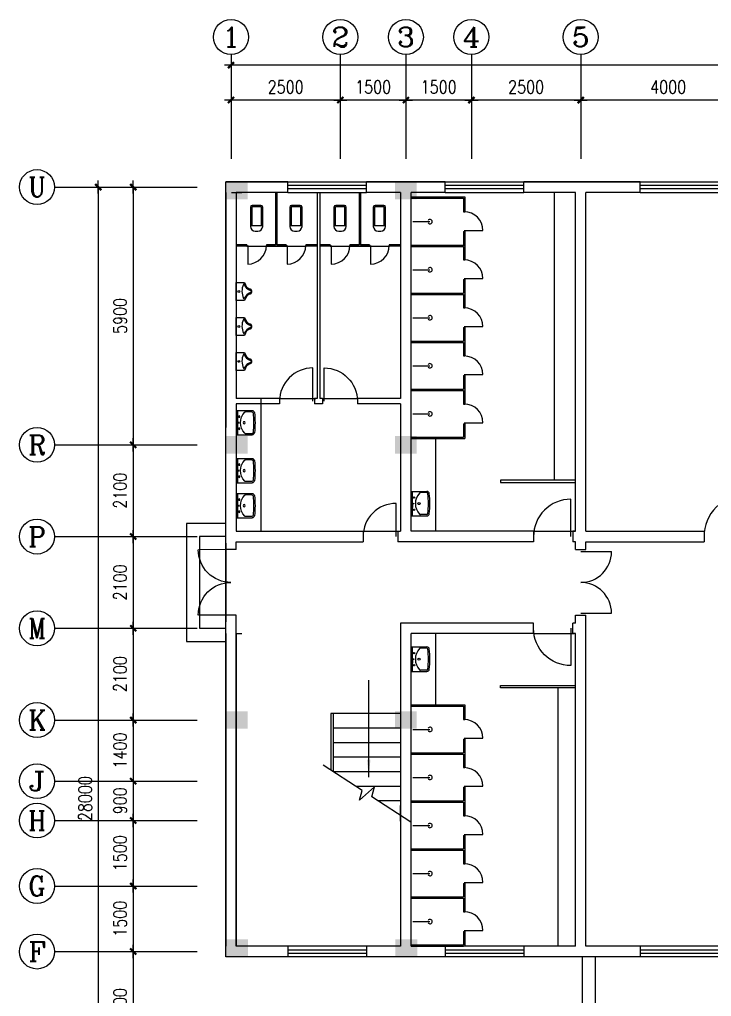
# Model space of a CAD drawing. Header units: millimetres. Extents: x 835 to 55583, y 619 to 39342.
# Drawn here: x 835 to 16662, y 16978 to 39342 of the extents above; entities that cross this region are included whole.
import ezdxf
from ezdxf.enums import TextEntityAlignment as Align

# ---------------------------------------------------------------- set-up
doc = ezdxf.new("R2010")
doc.units = ezdxf.units.MM
doc.layers.get('Defpoints').update_dxf_attribs({"color": 8})
for name, color, linetype in [('AXIS', 3, 'Continuous'), ('AXIS_TEXT', 7, 'Continuous'), ('COLUMN', 7, 'Continuous'), ('LVTRY', 6, 'Continuous'), ('LVTRY_WINDOW', 7, 'Continuous'), ('OTHER', 7, 'Continuous'), ('PUB_DIM', 3, 'Continuous'), ('STAIR', 2, 'Continuous'), ('WALL', 255, 'Continuous'), ('WINDOW', 2, 'Continuous'), ('WINDOW_TEXT', 7, 'Continuous'), ('家具', 64, 'Continuous')]:
    doc.layers.add(name, color=color, linetype=linetype)
doc.styles.add('COMPLEX', font='COMPLEX')
doc.styles.add('DIM_FONT', font='SIMPLEX', dxfattribs={"width": 0.8})
doc.styles.add('SIMPLEX', font='SIMPLEX.SHX')
doc.dimstyles.new('AXIS', dxfattribs={"dimtxt": 300, "dimasz": 1, "dimexe": 250, "dimexo": 300, "dimgap": 150, "dimtad": 1, "dimdec": 0, "dimzin": 0, "dimdsep": 46, "dimtxsty": 'DIM_FONT', "dimblk": '_DIMX', "dimcen": 0.09, "dimse1": 1, "dimse2": 1, "dimclrt": 7, "dimadec": 0, "dimazin": 0, "dimtfac": 1, "dimtdec": 0, "dimtix": 1, "dimtmove": 2, "dimatfit": 3, "dimldrblk": '_DIMX', "dimfxl": 1, "dimtolj": 1, "dimtzin": 0, "dimarcsym": 0})

# ---------------------------------------------------------------- blocks, each defined once
blk = doc.blocks.new('_WBLK')
for p, q in [((-0.5, 0.5), (0.5, 0.5)), ((0.5, 0.167), (-0.5, 0.167)), ((0.5, -0.167), (-0.5, -0.167)), ((-0.5, -0.5), (0.5, -0.5))]:
    blk.add_line(p, q)
at = {"layer": 'WINDOW_TEXT', "style": 'SIMPLEX', "flags": 9}
blk.add_attdef('A', text='', height=1, dxfattribs=at).set_placement((0, 1.5), align=Align.MIDDLE)
blk = doc.blocks.new('M_A3PTU')
for p, q in [((-0.5, 0), (-0.499, -0.498)), ((0.5, 0), (0.499, -0.498))]:
    blk.add_line(p, q)
for centre, start, end in [((0.498, -0.001), 179.9237, 270.115), ((-0.498, -0.001), 269.885, 0.0763)]:
    blk.add_arc(centre, 0.498, start, end)
blk = doc.blocks.new('_DBLK')
blk.add_line((-0.45, 0), (-0.45, -0.95))
blk.add_arc((-0.45, 0), 0.95, 270, 0)
at = {"layer": 'WINDOW_TEXT', "style": 'SIMPLEX', "flags": 9}
blk.add_attdef('A', text='', height=1, dxfattribs=at).set_placement((0, 1.5), align=Align.MIDDLE)
blk = doc.blocks.new('_LV10')
blk.add_line((0, -37), (0, -432))
blk.add_arc((0, -432), 50, 121.0332, 58.9668)
blk = doc.blocks.new('_LV1')
for p, q in [((-280, 0), (280, 0)), ((-280, 0), (-280, -361)), ((280, 0), (280, -361)), ((-280, -29), (280, -29)), ((-251, -356), (-251, -214)), ((0, -29), (-90, -29)), ((-90, -29), (90, -29)), ((251, -356), (251, -215))]:
    blk.add_line(p, q)
for centre, radius in [((-139, -69), 15), ((1, -182), 24.9), ((0, -57), 8), ((139, -69), 15)]:
    blk.add_circle(centre, radius)
for centre, radius, start, end in [((-223, -214), 28, 133.1543, 180), ((0, -452), 354, 46.7581, 133.1543), ((223, -215), 28, 0, 46.7581), ((-224, -361), 56, 180, 263.481), ((-223, -356), 28, 180, 263.4984), ((0, 1600), 2029, 263.481, 276.519), ((0, 1600), 1997, 263.4984, 276.5122), ((223, -356), 28, 276.5122, 0), ((224, -361), 56, 276.519, 0)]:
    blk.add_arc(centre, radius, start, end)
blk = doc.blocks.new('_LV8')
for p, q in [((-205, 0), (205, 0)), ((-205, -191), (-205, 0)), ((205, 0), (205, -191))]:
    blk.add_line(p, q)
blk.add_circle((0, -60), 20)
for centre, radius, start, end in [((-243, -391), 203, 19.2639, 79.2894), ((-152, -175), 10, 114.1084, 248.1394), ((5, -526), 395, 66.6675, 114.1084), ((-243, -401), 233, 19.2639, 68.1394), ((243, -401), 233, 110.4941, 160.7361), ((243, -391), 203, 100.7106, 160.7361), ((158, -173), 10, 290.4941, 66.6675), ((0, -306), 54, 199.2639, 269.7777), ((0, -316), 24, 199.2639, 269.4998), ((0, -306), 54, 270.2223, 340.7361), ((0, -316), 24, 270.5002, 340.7361)]:
    blk.add_arc(centre, radius, start, end)
blk = doc.blocks.new('_LV6')
for p, q in [((-140, -340), (-140, -780)), ((-110, -340), (-110, -770)), ((100, -300), (-100, -300)), ((100, -330), (-100, -330)), ((110, -770), (110, -340)), ((140, -780), (140, -340)), ((140, -770), (-140, -770)), ((-30, -890), (30, -890))]:
    blk.add_line(p, q)
for centre, radius, start, end in [((-100, -340), 40, 90, 180), ((-100, -340), 10, 90, 180), ((100, -340), 40, 0, 90), ((100, -340), 10, 0, 90), ((-30, -780), 110, 180, 270), ((30, -780), 110, 270, 0)]:
    blk.add_arc(centre, radius, start, end)
blk = doc.blocks.new('_ARROW')
blk.add_solid([(0, 0), (-1, 0.1), (-1, -0.1)])
blk = doc.blocks.new('_FZH')
blk.add_solid([(-0.5, -0.5), (0.5, -0.5), (-0.5, 0.5), (0.5, 0.5)])
blk = doc.blocks.new('_DIMX')
blk.add_line((-150, 0), (150, 0))
at = {"const_width": 50}
blk.add_lwpolyline([(-70, -70), (70, 70)], dxfattribs=at)
blk = doc.blocks.new('*D92')
at = {"layer": 'AXIS', "color": 0, "lineweight": -2}
blk.add_line((50971, 38298), (5673, 38298), dxfattribs=at)
at = {"layer": 'Defpoints', "color": 0}
for p in [(5672, 38298), (5672, 36150), (50972, 36150)]:
    blk.add_point(p, dxfattribs=at)
at = {"layer": 'AXIS', "color": 0, "lineweight": -2, "rotation": 180}
blk.add_blockref('_DIMX', (5672, 38298), dxfattribs=at)
at = {"layer": 'AXIS', "color": 0, "lineweight": -2}
blk.add_blockref('_DIMX', (50972, 38298), dxfattribs=at)
at = {"layer": 'AXIS', "color": 7, "insert": (28322, 38598), "char_height": 300, "attachment_point": 5, "style": 'DIM_FONT'}
blk.add_mtext('\\A1;45300', dxfattribs=at)
blk = doc.blocks.new('_AXISO')
blk.add_circle((0, 0), 0.5)
at = {"layer": 'AXIS_TEXT', "style": 'COMPLEX', "width": 1.041667}
blk.add_attdef('A', text='', height=0.56, dxfattribs=at).set_placement((-0.25, -0.28), (0.25, -0.28), align=Align.FIT)
blk = doc.blocks.new('*D93')
at = {"layer": 'AXIS', "color": 0, "lineweight": -2}
blk.add_line((3435, 35505), (3435, 29607), dxfattribs=at)
at = {"layer": 'Defpoints', "color": 0}
for p in [(4895, 35506), (3435, 29606), (4895, 29606)]:
    blk.add_point(p, dxfattribs=at)
at = {"layer": 'AXIS', "color": 0, "lineweight": -2}
for p, rotation in [((3435, 35506), 90), ((3435, 29606), 270)]:
    blk.add_blockref('_DIMX', p, dxfattribs=dict(at, rotation=rotation))
at = {"layer": 'AXIS', "color": 7, "insert": (3135, 32556), "char_height": 300, "attachment_point": 5, "rotation": 90, "style": 'DIM_FONT'}
blk.add_mtext('\\A1;5900', dxfattribs=at)
blk = doc.blocks.new('*D94')
at = {"layer": 'AXIS', "color": 0, "lineweight": -2}
blk.add_line((3435, 29605), (3435, 27507), dxfattribs=at)
at = {"layer": 'Defpoints', "color": 0}
for p in [(4895, 29606), (3435, 27506), (4895, 27506)]:
    blk.add_point(p, dxfattribs=at)
at = {"layer": 'AXIS', "color": 0, "lineweight": -2}
for p, rotation in [((3435, 29606), 90), ((3435, 27506), 270)]:
    blk.add_blockref('_DIMX', p, dxfattribs=dict(at, rotation=rotation))
at = {"layer": 'AXIS', "color": 7, "insert": (3135, 28556), "char_height": 300, "attachment_point": 5, "rotation": 90, "style": 'DIM_FONT'}
blk.add_mtext('\\A1;2100', dxfattribs=at)
blk = doc.blocks.new('*D95')
at = {"layer": 'AXIS', "color": 0, "lineweight": -2}
blk.add_line((3435, 27505), (3435, 25407), dxfattribs=at)
at = {"layer": 'Defpoints', "color": 0}
for p in [(4895, 27506), (3435, 25406), (4895, 25406)]:
    blk.add_point(p, dxfattribs=at)
at = {"layer": 'AXIS', "color": 0, "lineweight": -2}
for p, rotation in [((3435, 27506), 90), ((3435, 25406), 270)]:
    blk.add_blockref('_DIMX', p, dxfattribs=dict(at, rotation=rotation))
at = {"layer": 'AXIS', "color": 7, "insert": (3135, 26456), "char_height": 300, "attachment_point": 5, "rotation": 90, "style": 'DIM_FONT'}
blk.add_mtext('\\A1;2100', dxfattribs=at)
blk = doc.blocks.new('*D96')
at = {"layer": 'AXIS', "color": 0, "lineweight": -2}
blk.add_line((3435, 25405), (3435, 23307), dxfattribs=at)
at = {"layer": 'Defpoints', "color": 0}
for p in [(4895, 25406), (3435, 23306), (4895, 23306)]:
    blk.add_point(p, dxfattribs=at)
at = {"layer": 'AXIS', "color": 0, "lineweight": -2}
for p, rotation in [((3435, 25406), 90), ((3435, 23306), 270)]:
    blk.add_blockref('_DIMX', p, dxfattribs=dict(at, rotation=rotation))
at = {"layer": 'AXIS', "color": 7, "insert": (3135, 24356), "char_height": 300, "attachment_point": 5, "rotation": 90, "style": 'DIM_FONT'}
blk.add_mtext('\\A1;2100', dxfattribs=at)
blk = doc.blocks.new('*D97')
at = {"layer": 'AXIS', "color": 0, "lineweight": -2}
blk.add_line((3435, 23305), (3435, 21907), dxfattribs=at)
at = {"layer": 'Defpoints', "color": 0}
for p in [(4895, 23306), (3435, 21906), (4895, 21906)]:
    blk.add_point(p, dxfattribs=at)
at = {"layer": 'AXIS', "color": 0, "lineweight": -2}
for p, rotation in [((3435, 23306), 90), ((3435, 21906), 270)]:
    blk.add_blockref('_DIMX', p, dxfattribs=dict(at, rotation=rotation))
at = {"layer": 'AXIS', "color": 7, "insert": (3135, 22606), "char_height": 300, "attachment_point": 5, "rotation": 90, "style": 'DIM_FONT'}
blk.add_mtext('\\A1;1400', dxfattribs=at)
blk = doc.blocks.new('*D98')
at = {"layer": 'AXIS', "color": 0, "lineweight": -2}
for p, q in [((3435, 21907), (3435, 21908)), ((3435, 21906), (3435, 21006)), ((3435, 21005), (3435, 21004))]:
    blk.add_line(p, q, dxfattribs=at)
at = {"layer": 'Defpoints', "color": 0}
for p in [(4895, 21906), (3435, 21006), (4895, 21006)]:
    blk.add_point(p, dxfattribs=at)
at = {"layer": 'AXIS', "color": 0, "lineweight": -2}
for p, rotation in [((3435, 21906), 270), ((3435, 21006), 90)]:
    blk.add_blockref('_DIMX', p, dxfattribs=dict(at, rotation=rotation))
at = {"layer": 'AXIS', "color": 7, "insert": (3135, 21456), "char_height": 300, "attachment_point": 5, "rotation": 90, "style": 'DIM_FONT'}
blk.add_mtext('\\A1;900', dxfattribs=at)
blk = doc.blocks.new('*D99')
at = {"layer": 'AXIS', "color": 0, "lineweight": -2}
blk.add_line((3435, 21005), (3435, 19507), dxfattribs=at)
at = {"layer": 'Defpoints', "color": 0}
for p in [(4895, 21006), (3435, 19506), (4895, 19506)]:
    blk.add_point(p, dxfattribs=at)
at = {"layer": 'AXIS', "color": 0, "lineweight": -2}
for p, rotation in [((3435, 21006), 90), ((3435, 19506), 270)]:
    blk.add_blockref('_DIMX', p, dxfattribs=dict(at, rotation=rotation))
at = {"layer": 'AXIS', "color": 7, "insert": (3135, 20256), "char_height": 300, "attachment_point": 5, "rotation": 90, "style": 'DIM_FONT'}
blk.add_mtext('\\A1;1500', dxfattribs=at)
blk = doc.blocks.new('*D100')
at = {"layer": 'AXIS', "color": 0, "lineweight": -2}
blk.add_line((3435, 19505), (3435, 18007), dxfattribs=at)
at = {"layer": 'Defpoints', "color": 0}
for p in [(4895, 19506), (3435, 18006), (4895, 18006)]:
    blk.add_point(p, dxfattribs=at)
at = {"layer": 'AXIS', "color": 0, "lineweight": -2}
for p, rotation in [((3435, 19506), 90), ((3435, 18006), 270)]:
    blk.add_blockref('_DIMX', p, dxfattribs=dict(at, rotation=rotation))
at = {"layer": 'AXIS', "color": 7, "insert": (3135, 18756), "char_height": 300, "attachment_point": 5, "rotation": 90, "style": 'DIM_FONT'}
blk.add_mtext('\\A1;1500', dxfattribs=at)
blk = doc.blocks.new('*D101')
at = {"layer": 'AXIS', "color": 0, "lineweight": -2}
blk.add_line((3435, 18005), (3435, 15507), dxfattribs=at)
at = {"layer": 'Defpoints', "color": 0}
for p in [(4895, 18006), (3435, 15506), (4895, 15506)]:
    blk.add_point(p, dxfattribs=at)
at = {"layer": 'AXIS', "color": 0, "lineweight": -2}
for p, rotation in [((3435, 18006), 90), ((3435, 15506), 270)]:
    blk.add_blockref('_DIMX', p, dxfattribs=dict(at, rotation=rotation))
at = {"layer": 'AXIS', "color": 7, "insert": (3135, 16756), "char_height": 300, "attachment_point": 5, "rotation": 90, "style": 'DIM_FONT'}
blk.add_mtext('\\A1;2500', dxfattribs=at)
blk = doc.blocks.new('*D106')
at = {"layer": 'AXIS', "color": 0, "lineweight": -2}
blk.add_line((2635, 35505), (2635, 7507), dxfattribs=at)
at = {"layer": 'Defpoints', "color": 0}
for p in [(4895, 35506), (2635, 7506), (4895, 7506)]:
    blk.add_point(p, dxfattribs=at)
at = {"layer": 'AXIS', "color": 0, "lineweight": -2}
for p, rotation in [((2635, 35506), 90), ((2635, 7506), 270)]:
    blk.add_blockref('_DIMX', p, dxfattribs=dict(at, rotation=rotation))
at = {"layer": 'AXIS', "color": 7, "insert": (2335, 21506), "char_height": 300, "attachment_point": 5, "rotation": 90, "style": 'DIM_FONT'}
blk.add_mtext('\\A1;28000', dxfattribs=at)
blk = doc.blocks.new('*D114')
at = {"layer": 'AXIS', "color": 0, "lineweight": -2}
blk.add_line((17671, 37498), (13673, 37498), dxfattribs=at)
at = {"layer": 'Defpoints', "color": 0}
for p in [(13672, 37498), (13672, 36150), (17672, 36150)]:
    blk.add_point(p, dxfattribs=at)
at = {"layer": 'AXIS', "color": 0, "lineweight": -2, "rotation": 180}
blk.add_blockref('_DIMX', (13672, 37498), dxfattribs=at)
at = {"layer": 'AXIS', "color": 0, "lineweight": -2}
blk.add_blockref('_DIMX', (17672, 37498), dxfattribs=at)
at = {"layer": 'AXIS', "color": 7, "insert": (15672, 37798), "char_height": 300, "attachment_point": 5, "style": 'DIM_FONT'}
blk.add_mtext('\\A1;4000', dxfattribs=at)
blk = doc.blocks.new('*D115')
at = {"layer": 'AXIS', "color": 0, "lineweight": -2}
blk.add_line((13671, 37498), (11173, 37498), dxfattribs=at)
at = {"layer": 'Defpoints', "color": 0}
for p in [(11172, 37498), (11172, 36150), (13672, 36150)]:
    blk.add_point(p, dxfattribs=at)
at = {"layer": 'AXIS', "color": 0, "lineweight": -2, "rotation": 180}
blk.add_blockref('_DIMX', (11172, 37498), dxfattribs=at)
at = {"layer": 'AXIS', "color": 0, "lineweight": -2}
blk.add_blockref('_DIMX', (13672, 37498), dxfattribs=at)
at = {"layer": 'AXIS', "color": 7, "insert": (12422, 37798), "char_height": 300, "attachment_point": 5, "style": 'DIM_FONT'}
blk.add_mtext('\\A1;2500', dxfattribs=at)
blk = doc.blocks.new('*D116')
at = {"layer": 'AXIS', "color": 0, "lineweight": -2}
blk.add_line((11171, 37498), (9673, 37498), dxfattribs=at)
at = {"layer": 'Defpoints', "color": 0}
for p in [(9672, 37498), (9672, 36150), (11172, 36150)]:
    blk.add_point(p, dxfattribs=at)
at = {"layer": 'AXIS', "color": 0, "lineweight": -2, "rotation": 180}
blk.add_blockref('_DIMX', (9672, 37498), dxfattribs=at)
at = {"layer": 'AXIS', "color": 0, "lineweight": -2}
blk.add_blockref('_DIMX', (11172, 37498), dxfattribs=at)
at = {"layer": 'AXIS', "color": 7, "insert": (10422, 37798), "char_height": 300, "attachment_point": 5, "style": 'DIM_FONT'}
blk.add_mtext('\\A1;1500', dxfattribs=at)
blk = doc.blocks.new('*D117')
at = {"layer": 'AXIS', "color": 0, "lineweight": -2}
blk.add_line((9671, 37498), (8173, 37498), dxfattribs=at)
at = {"layer": 'Defpoints', "color": 0}
for p in [(8172, 37498), (8172, 36150), (9672, 36150)]:
    blk.add_point(p, dxfattribs=at)
at = {"layer": 'AXIS', "color": 0, "lineweight": -2, "rotation": 180}
blk.add_blockref('_DIMX', (8172, 37498), dxfattribs=at)
at = {"layer": 'AXIS', "color": 0, "lineweight": -2}
blk.add_blockref('_DIMX', (9672, 37498), dxfattribs=at)
at = {"layer": 'AXIS', "color": 7, "insert": (8922, 37798), "char_height": 300, "attachment_point": 5, "style": 'DIM_FONT'}
blk.add_mtext('\\A1;1500', dxfattribs=at)
blk = doc.blocks.new('*D118')
at = {"layer": 'AXIS', "color": 0, "lineweight": -2}
blk.add_line((8171, 37498), (5673, 37498), dxfattribs=at)
at = {"layer": 'Defpoints', "color": 0}
for p in [(5672, 37498), (5672, 36150), (8172, 36150)]:
    blk.add_point(p, dxfattribs=at)
at = {"layer": 'AXIS', "color": 0, "lineweight": -2, "rotation": 180}
blk.add_blockref('_DIMX', (5672, 37498), dxfattribs=at)
at = {"layer": 'AXIS', "color": 0, "lineweight": -2}
blk.add_blockref('_DIMX', (8172, 37498), dxfattribs=at)
at = {"layer": 'AXIS', "color": 7, "insert": (6922, 37798), "char_height": 300, "attachment_point": 5, "style": 'DIM_FONT'}
blk.add_mtext('\\A1;2500', dxfattribs=at)
blk = doc.blocks.new('_DBLK1')
for p, q in [((-0.47, 0), (-0.47, -0.47)), ((0.47, 0), (0.47, -0.47))]:
    blk.add_line(p, q)
for centre, start, end in [((-0.47, 0), 270, 0), ((0.47, 0), 180, 270)]:
    blk.add_arc(centre, 0.47, start, end)
at = {"layer": 'WINDOW_TEXT', "style": 'SIMPLEX', "flags": 9}
blk.add_attdef('A', text='', height=1, dxfattribs=at).set_placement((0, 1.5), align=Align.MIDDLE)

msp = doc.modelspace()

# ---------------------------------------------------------------- linework, layer by layer
at = {"layer": 'AXIS'}
for p, q in [((5671.7, 38541.8), (5671.7, 36149.6)), ((8171.7, 38541.8), (8171.7, 36149.6)), ((9671.7, 38541.8), (9671.7, 36149.6)), ((11171.7, 38541.8), (11171.7, 36149.6)), ((13671.7, 38541.8), (13671.7, 36149.6)), ((1634.9, 35505.9), (4895.5, 35505.9)), ((1634.9, 29605.9), (4895.5, 29605.9)), ((1634.9, 27505.9), (4895.5, 27505.9)), ((1634.9, 25405.9), (4895.5, 25405.9)), ((1634.9, 23305.9), (4895.5, 23305.9)), ((1634.9, 21905.9), (4895.5, 21905.9)), ((1634.9, 21005.9), (4895.5, 21005.9)), ((1634.9, 19505.9), (4895.5, 19505.9)), ((1634.9, 18005.9), (4895.5, 18005.9))]:
    msp.add_line(p, q, dxfattribs=at)
at = {"layer": 'LVTRY'}
for p, q in [((6691.7, 35385.9), (6691.7, 34185.9)), ((6721.7, 35385.9), (6721.7, 34185.9)), ((8601.7, 35385.9), (8601.7, 34185.9)), ((8631.7, 35385.9), (8631.7, 34185.9)), ((13061.7, 35385.9), (13061.7, 28800)), ((9791.7, 35279.7), (11021.7, 35279.7)), ((9791.7, 35249.7), (10991.7, 35249.7)), ((10991.7, 35249.7), (10991.7, 34939.7)), ((11021.7, 35279.7), (11021.7, 34939.7)), ((10991.7, 34939.7), (11021.7, 34939.7)), ((10991.7, 34489.7), (11021.7, 34489.7)), ((10991.7, 34489.7), (10991.7, 34179.7)), ((11021.7, 34489.7), (11021.7, 33839.7)), ((6031.7, 34185.9), (5791.7, 34185.9)), ((6031.7, 34155.9), (5791.7, 34155.9)), ((6031.7, 34185.9), (6031.7, 34155.9)), ((6031.7, 34155.9), (7381.7, 34155.9)), ((6691.7, 34185.9), (6481.7, 34185.9)), ((6481.7, 34185.9), (6481.7, 34155.9)), ((6931.7, 34155.9), (6481.7, 34155.9)), ((6931.7, 34185.9), (6721.7, 34185.9)), ((6931.7, 34185.9), (6931.7, 34155.9)), ((7641.7, 34185.9), (7381.7, 34185.9)), ((7381.7, 34185.9), (7381.7, 34155.9)), ((7641.7, 34155.9), (7381.7, 34155.9)), ((7941.7, 34185.9), (7701.7, 34185.9)), ((7941.7, 34155.9), (7701.7, 34155.9)), ((7941.7, 34185.9), (7941.7, 34155.9)), ((7941.7, 34155.9), (9291.7, 34155.9)), ((8391.7, 34185.9), (8391.7, 34155.9)), ((8601.7, 34185.9), (8391.7, 34185.9)), ((8841.7, 34155.9), (8391.7, 34155.9)), ((8841.7, 34185.9), (8631.7, 34185.9)), ((8841.7, 34185.9), (8841.7, 34155.9)), ((9291.7, 34185.9), (9291.7, 34155.9)), ((9551.7, 34185.9), (9291.7, 34185.9)), ((9551.7, 34155.9), (9291.7, 34155.9)), ((9791.7, 34179.7), (11021.7, 34179.7)), ((9791.7, 34149.7), (10991.7, 34149.7)), ((10991.7, 34149.7), (10991.7, 33839.7)), ((11021.7, 34179.7), (11021.7, 33839.7)), ((10991.7, 33839.7), (11021.7, 33839.7)), ((10991.7, 33389.7), (10991.7, 33079.7)), ((10991.7, 33389.7), (11021.7, 33389.7)), ((11021.7, 33389.7), (11021.7, 32739.7)), ((9791.7, 33079.7), (10991.7, 33079.7)), ((9791.7, 33049.7), (10991.7, 33049.7)), ((10991.7, 33049.7), (10991.7, 32739.7)), ((10991.7, 32739.7), (11021.7, 32739.7)), ((10991.7, 32289.7), (10991.7, 31979.7)), ((10991.7, 32289.7), (11021.7, 32289.7)), ((11021.7, 32289.7), (11021.7, 31639.7)), ((9791.7, 31979.7), (10991.7, 31979.7)), ((9791.7, 31949.7), (10991.7, 31949.7)), ((10991.7, 31949.7), (10991.7, 31639.7)), ((10991.7, 31639.7), (11021.7, 31639.7)), ((10991.7, 31189.7), (10991.7, 30879.7)), ((10991.7, 31189.7), (11021.7, 31189.7)), ((11021.7, 31189.7), (11021.7, 30539.7)), ((9791.7, 30879.7), (10991.7, 30879.7)), ((6357.4, 30665.9), (6357.4, 27625.9)), ((9791.7, 30849.7), (10991.7, 30849.7)), ((10991.7, 30849.7), (10991.7, 30539.7)), ((10991.7, 30539.7), (11021.7, 30539.7)), ((10991.7, 30089.7), (10991.7, 29779.7)), ((10991.7, 30089.7), (11021.7, 30089.7)), ((11021.7, 30089.7), (11021.7, 29749.7)), ((9791.7, 29779.7), (10991.7, 29779.7)), ((9791.7, 29749.7), (11021.7, 29749.7)), ((10357.4, 27625.9), (10357.4, 29749.7)), ((11834.9, 28800), (11834.9, 28740)), ((13551.7, 28800), (11834.9, 28800)), ((11834.9, 28740), (13551.7, 28740)), ((5551.7, 27355.9), (5551.7, 25555.9)), ((10357.4, 23655.9), (10357.4, 25285.9)), ((11834.9, 24039.5), (11834.9, 24099.5)), ((11834.9, 24099.5), (13551.7, 24099.5)), ((13551.7, 24039.5), (11834.9, 24039.5)), ((13551.7, 24039.5), (13151.3, 24039.5)), ((13151.3, 24039.5), (13151.3, 18125.9)), ((9791.7, 23655.9), (11021.7, 23655.9)), ((9791.7, 23625.9), (10991.7, 23625.9)), ((10991.7, 23625.9), (10991.7, 23315.9)), ((11021.7, 23655.9), (11021.7, 23315.9)), ((10991.7, 23315.9), (11021.7, 23315.9)), ((10991.7, 22865.9), (10991.7, 22555.9)), ((10991.7, 22865.9), (11021.7, 22865.9)), ((11021.7, 22865.9), (11021.7, 22215.9)), ((9791.7, 22555.9), (10991.7, 22555.9)), ((9791.7, 22525.9), (10991.7, 22525.9)), ((10991.7, 22525.9), (10991.7, 22215.9)), ((10991.7, 22215.9), (11021.7, 22215.9)), ((10991.7, 21765.9), (10991.7, 21455.9)), ((10991.7, 21765.9), (11021.7, 21765.9)), ((11021.7, 21765.9), (11021.7, 21115.9)), ((9791.7, 21455.9), (10991.7, 21455.9)), ((9791.7, 21455.9), (10991.7, 21455.9)), ((9791.7, 21425.9), (10991.7, 21425.9)), ((9791.7, 21425.9), (10991.7, 21425.9)), ((10991.7, 21425.9), (10991.7, 21115.9)), ((10991.7, 21425.9), (10991.7, 21115.9)), ((10991.7, 21115.9), (11021.7, 21115.9)), ((10991.7, 21115.9), (11021.7, 21115.9)), ((10991.7, 20665.9), (11021.7, 20665.9)), ((10991.7, 20665.9), (10991.7, 20355.9)), ((11021.7, 20665.9), (11021.7, 20015.9)), ((9791.7, 20355.9), (10991.7, 20355.9)), ((9791.7, 20355.9), (10991.7, 20355.9)), ((9791.7, 20355.9), (10991.7, 20355.9)), ((9791.7, 20325.9), (10991.7, 20325.9)), ((9791.7, 20325.9), (10991.7, 20325.9)), ((9791.7, 20325.9), (10991.7, 20325.9)), ((10991.7, 20325.9), (10991.7, 20015.9)), ((10991.7, 20325.9), (10991.7, 20015.9)), ((10991.7, 20325.9), (10991.7, 20015.9)), ((10991.7, 20015.9), (11021.7, 20015.9)), ((10991.7, 20015.9), (11021.7, 20015.9)), ((10991.7, 20015.9), (11021.7, 20015.9)), ((10991.7, 19565.9), (10991.7, 19255.9)), ((10991.7, 19565.9), (11021.7, 19565.9)), ((11021.7, 19565.9), (11021.7, 18915.9)), ((9791.7, 19255.9), (10991.7, 19255.9)), ((9791.7, 19255.9), (10991.7, 19255.9)), ((9791.7, 19255.9), (10991.7, 19255.9)), ((9791.7, 19225.9), (10991.7, 19225.9)), ((9791.7, 19225.9), (10991.7, 19225.9)), ((9791.7, 19225.9), (10991.7, 19225.9)), ((10991.7, 19225.9), (10991.7, 18915.9)), ((10991.7, 19225.9), (10991.7, 18915.9)), ((10991.7, 18915.9), (11021.7, 18915.9)), ((10991.7, 18915.9), (11021.7, 18915.9)), ((10991.7, 18465.9), (10991.7, 18155.9)), ((10991.7, 18465.9), (11021.7, 18465.9)), ((11021.7, 18495.9), (11021.7, 18125.9)), ((9791.7, 18155.9), (10991.7, 18155.9)), ((9791.7, 18125.9), (10991.7, 18125.9))]:
    msp.add_line(p, q, dxfattribs=at)
at = {"layer": 'OTHER'}
for p, q in [((8672.7, 21692.2), (7776.8, 22273.3)), ((8951.8, 21773.4), (8611.7, 21469.5)), ((8890.8, 21550.7), (8951.8, 21773.4)), ((8611.7, 21469.5), (8672.7, 21692.2)), ((9786.6, 20969.6), (8890.8, 21550.7))]:
    msp.add_line(p, q, dxfattribs=at)
at = {"layer": 'PUB_DIM'}
msp.add_lwpolyline([(8822, 21997), (8822, 24215.7)], dxfattribs=at)
at = {"layer": 'STAIR'}
for p, q in [((5791.7, 19655.9), (5791.7, 23452.9)), ((9551.7, 23452.9), (7951.7, 23452.9)), ((7951.7, 23452.9), (7951.7, 22159.9)), ((8011.7, 23452.9), (8011.7, 22120.9)), ((9551.7, 23452.9), (9551.7, 19655.9)), ((9551.7, 23119.9), (8011.7, 23119.9)), ((9551.7, 22786.9), (8011.7, 22786.9)), ((9551.7, 22453.9), (8011.7, 22453.9)), ((9551.7, 22120.9), (8011.7, 22120.9)), ((9551.7, 21787.9), (8525.1, 21787.9)), ((9551.7, 21454.9), (9038.4, 21454.9))]:
    msp.add_line(p, q, dxfattribs=at)
at = {"layer": 'WALL'}
for p, q in [((6971.7, 35625.9), (5551.7, 35625.9)), ((6971.7, 35385.9), (6971.7, 35625.9)), ((10571.7, 35625.9), (8771.7, 35625.9)), ((8771.7, 35385.9), (8771.7, 35625.9)), ((10571.7, 35385.9), (10571.7, 35625.9)), ((12371.7, 35385.9), (12371.7, 35625.9)), ((15031.7, 35625.9), (12371.7, 35625.9)), ((15031.7, 35385.9), (15031.7, 35625.9)), ((5551.7, 35385.9), (5551.7, 30005.9)), ((5681.7, 35385.9), (5921.7, 35385.9)), ((5791.7, 35385.9), (5791.7, 30665.9)), ((6971.7, 35385.9), (5791.7, 35385.9)), ((7641.7, 35385.9), (7641.7, 30665.9)), ((7701.7, 35385.9), (7701.7, 30665.9)), ((9551.7, 35385.9), (8771.7, 35385.9)), ((9551.7, 35385.9), (9551.7, 30665.9)), ((10571.7, 35385.9), (9791.7, 35385.9)), ((9791.7, 27625.9), (9791.7, 35385.9)), ((13551.7, 35385.9), (12371.7, 35385.9)), ((13551.7, 27625.9), (13551.7, 35385.9)), ((15031.7, 35385.9), (13791.7, 35385.9)), ((13791.7, 27625.9), (13791.7, 35385.9)), ((6781.7, 30665.9), (5791.7, 30665.9)), ((6781.7, 30665.9), (6781.7, 30545.9)), ((7581.7, 30665.9), (7581.7, 30545.9)), ((7641.7, 30665.9), (7581.7, 30665.9)), ((7761.7, 30665.9), (7701.7, 30665.9)), ((7761.7, 30665.9), (7761.7, 30545.9)), ((8561.7, 30665.9), (8561.7, 30545.9)), ((9551.7, 30665.9), (8561.7, 30665.9)), ((6781.7, 30545.9), (5791.7, 30545.9)), ((5791.7, 30545.9), (5791.7, 27625.9)), ((7761.7, 30545.9), (7581.7, 30545.9)), ((9551.7, 30545.9), (8561.7, 30545.9)), ((9551.7, 30545.9), (9551.7, 27625.9)), ((5551.7, 27505.9), (5551.7, 30005.9)), ((5791.7, 27625.9), (8691.7, 27625.9)), ((8691.7, 27625.9), (8691.7, 27385.9)), ((9491.7, 27625.9), (9491.7, 27385.9)), ((9491.7, 27625.9), (9551.7, 27625.9)), ((12591.7, 27625.9), (9791.7, 27625.9)), ((12591.7, 27625.9), (12591.7, 27385.9)), ((13551.7, 27625.9), (13491.7, 27625.9)), ((13491.7, 27625.9), (13491.7, 27385.9)), ((13791.7, 27625.9), (16491.7, 27625.9)), ((16491.7, 27625.9), (16491.7, 27385.9)), ((5551.7, 27205.9), (5551.7, 27505.9)), ((5791.7, 27205.9), (5791.7, 27385.9)), ((5791.7, 27385.9), (8231.7, 27385.9)), ((8231.7, 27385.9), (8691.7, 27385.9)), ((12591.7, 27385.9), (9491.7, 27385.9)), ((13551.7, 27385.9), (13491.7, 27385.9)), ((13551.7, 27205.9), (13551.7, 27385.9)), ((13791.7, 27385.9), (16491.7, 27385.9)), ((13791.7, 27205.9), (13791.7, 27385.9)), ((5791.7, 27205.9), (5551.7, 27205.9)), ((13551.7, 27205.9), (13791.7, 27205.9)), ((5791.7, 25705.9), (5551.7, 25705.9)), ((5551.7, 25405.9), (5551.7, 25705.9)), ((5791.7, 25525.9), (5791.7, 25705.9)), ((5791.7, 23305.9), (5791.7, 25525.9)), ((12591.7, 25525.9), (9551.7, 25525.9)), ((9551.7, 25525.9), (9551.7, 18125.9)), ((12591.7, 25285.9), (12591.7, 25525.9)), ((13491.7, 25285.9), (13491.7, 25525.9)), ((13551.7, 25525.9), (13491.7, 25525.9)), ((13551.7, 25525.9), (13551.7, 25705.9)), ((13551.7, 25705.9), (13791.7, 25705.9)), ((13791.7, 25525.9), (13791.7, 25705.9)), ((13791.7, 18125.9), (13791.7, 25525.9)), ((5551.7, 23305.9), (5551.7, 25405.9)), ((5551.7, 25285.9), (5551.7, 18125.9)), ((5791.7, 25285.9), (5921.7, 25285.9)), ((5791.7, 25285.9), (5921.7, 25285.9)), ((5791.7, 25285.9), (5791.7, 18125.9)), ((9791.7, 18125.9), (9791.7, 25285.9)), ((12591.7, 25285.9), (9791.7, 25285.9)), ((13551.7, 25285.9), (13491.7, 25285.9)), ((13551.7, 18125.9), (13551.7, 25285.9)), ((5551.7, 18125.9), (5551.7, 23305.9)), ((5791.7, 18125.9), (5791.7, 23305.9)), ((9551.7, 20992.9), (9551.7, 21352.9)), ((6971.7, 18125.9), (5791.7, 18125.9)), ((6971.7, 18125.9), (6971.7, 17885.9)), ((9551.7, 18125.9), (8771.7, 18125.9)), ((8771.7, 18125.9), (8771.7, 17885.9)), ((10571.7, 18125.9), (9791.7, 18125.9)), ((10571.7, 18125.9), (10571.7, 17885.9)), ((12371.7, 18125.9), (12371.7, 17885.9)), ((13551.7, 18125.9), (12371.7, 18125.9)), ((15031.7, 18125.9), (13791.7, 18125.9)), ((15031.7, 18125.9), (15031.7, 17885.9)), ((6971.7, 17885.9), (5551.7, 17885.9)), ((10571.7, 17885.9), (8771.7, 17885.9)), ((15031.7, 17885.9), (12371.7, 17885.9))]:
    msp.add_line(p, q, dxfattribs=at)
at = {"layer": '家具'}
for p, q in [((6781.7, 30665.9), (7611.7, 30665.9)), ((7761.7, 30665.9), (8561.7, 30665.9)), ((8691.7, 27625.9), (9521.7, 27625.9)), ((12591.7, 27625.9), (13551.7, 27625.9)), ((12591.7, 25285.9), (13521.7, 25285.9)), ((13701.7, 17885.9), (13701.7, 16385.9)), ((14001.7, 17885.9), (14001.7, 16685.9))]:
    msp.add_line(p, q, dxfattribs=at)
msp.add_lwpolyline([(51091.7, 35625.9), (51091.7, 7385.9), (33551.7, 7385.9), (33551.7, 17885.9), (5551.7, 17885.9), (5551.7, 35625.9)], close=True, dxfattribs=at)
for points in [[(5551.7, 27805.9), (4651.7, 27805.9), (4651.7, 25105.9), (5551.7, 25105.9)], [(5551.7, 27505.9), (4951.7, 27505.9), (4951.7, 25405.9), (5551.7, 25405.9)]]:
    msp.add_lwpolyline(points, dxfattribs=at)

# ---------------------------------------------------------------- block references
at = {"layer": 'AXIS'}
ref = msp.add_blockref('_AXISO', (5671.7, 38941.8), dxfattribs=dict(at, xscale=800, yscale=800, zscale=800))
ref.add_attrib('A', '1', dxfattribs={"layer": 'AXIS_TEXT', "height": 448, "style": 'COMPLEX', "width": 2.083333}).set_placement((5471.7, 38717.8), (5871.7, 38717.8), align=Align.FIT)
ref = msp.add_blockref('_AXISO', (8171.7, 38941.8), dxfattribs=dict(at, xscale=800, yscale=800, zscale=800))
ref.add_attrib('A', '2', dxfattribs={"layer": 'AXIS_TEXT', "height": 448, "style": 'COMPLEX', "width": 1.339286}).set_placement((7971.7, 38717.8), (8371.7, 38717.8), align=Align.FIT)
ref = msp.add_blockref('_AXISO', (9671.7, 38941.8), dxfattribs=dict(at, xscale=800, yscale=800, zscale=800))
ref.add_attrib('A', '3', dxfattribs={"layer": 'AXIS_TEXT', "height": 448, "style": 'COMPLEX', "width": 1.339286}).set_placement((9471.7, 38717.8), (9871.7, 38717.8), align=Align.FIT)
ref = msp.add_blockref('_AXISO', (11171.7, 38941.8), dxfattribs=dict(at, xscale=800, yscale=800, zscale=800))
ref.add_attrib('A', '4', dxfattribs={"layer": 'AXIS_TEXT', "height": 448, "style": 'COMPLEX', "width": 1.171875}).set_placement((10971.7, 38717.8), (11371.7, 38717.8), align=Align.FIT)
ref = msp.add_blockref('_AXISO', (13671.7, 38941.8), dxfattribs=dict(at, xscale=800, yscale=800, zscale=800))
ref.add_attrib('A', '5', dxfattribs={"layer": 'AXIS_TEXT', "height": 448, "style": 'COMPLEX', "width": 1.339286}).set_placement((13471.7, 38717.8), (13871.7, 38717.8), align=Align.FIT)
ref = msp.add_blockref('_AXISO', (1234.9, 35505.9), dxfattribs=dict(at, xscale=800, yscale=800, zscale=800))
ref.add_attrib('A', 'U', dxfattribs={"layer": 'AXIS_TEXT', "height": 448, "style": 'COMPLEX', "width": 0.9375}).set_placement((1034.9, 35281.9), (1434.9, 35281.9), align=Align.FIT)
at = {"layer": 'AXIS', "xscale": 800, "yscale": 800, "zscale": 800}
for p, values in [((1234.9, 29605.9), {'A': 'R'}), ((1234.9, 19505.9), {'A': 'G'})]:
    msp.add_blockref('_AXISO', p, dxfattribs=at).add_auto_attribs(values)
at = {"layer": 'AXIS'}
ref = msp.add_blockref('_AXISO', (1234.9, 27505.9), dxfattribs=dict(at, xscale=800, yscale=800, zscale=800))
ref.add_attrib('A', 'P', dxfattribs={"layer": 'AXIS_TEXT', "height": 448, "style": 'COMPLEX', "width": 1.102941}).set_placement((1034.9, 27281.9), (1434.9, 27281.9), align=Align.FIT)
ref = msp.add_blockref('_AXISO', (1234.9, 25405.9), dxfattribs=dict(at, xscale=800, yscale=800, zscale=800))
ref.add_attrib('A', 'M', dxfattribs={"layer": 'AXIS_TEXT', "height": 448, "style": 'COMPLEX', "width": 0.892857}).set_placement((1034.9, 25181.9), (1434.9, 25181.9), align=Align.FIT)
ref = msp.add_blockref('_AXISO', (1234.9, 23305.9), dxfattribs=dict(at, xscale=800, yscale=800, zscale=800))
ref.add_attrib('A', 'K', dxfattribs={"layer": 'AXIS_TEXT', "height": 448, "style": 'COMPLEX', "width": 0.986842}).set_placement((1034.9, 23081.9), (1434.9, 23081.9), align=Align.FIT)
ref = msp.add_blockref('_AXISO', (1234.9, 21905.9), dxfattribs=dict(at, xscale=800, yscale=800, zscale=800))
ref.add_attrib('A', 'J', dxfattribs={"layer": 'AXIS_TEXT', "height": 448, "style": 'COMPLEX', "width": 1.704545}).set_placement((1034.9, 21681.9), (1434.9, 21681.9), align=Align.FIT)
ref = msp.add_blockref('_AXISO', (1234.9, 21005.9), dxfattribs=dict(at, xscale=800, yscale=800, zscale=800))
ref.add_attrib('A', 'H', dxfattribs={"layer": 'AXIS_TEXT', "height": 448, "style": 'COMPLEX', "width": 0.9375}).set_placement((1034.9, 20781.9), (1434.9, 20781.9), align=Align.FIT)
ref = msp.add_blockref('_AXISO', (1234.9, 18005.9), dxfattribs=dict(at, xscale=800, yscale=800, zscale=800))
ref.add_attrib('A', 'F', dxfattribs={"layer": 'AXIS_TEXT', "height": 448, "style": 'COMPLEX', "width": 1.171875}).set_placement((1034.9, 17781.9), (1434.9, 17781.9), align=Align.FIT)
at = {"layer": 'COLUMN', "xscale": 400, "yscale": 500, "zscale": 400, "rotation": 270}
for p in [(5801.7, 35425.9), (9671.7, 35425.9), (5801.7, 29605.9), (9671.7, 29605.9), (5801.7, 23305.9), (9671.7, 23305.9), (5811.7, 18085.9), (9681.7, 18085.9)]:
    msp.add_blockref('_FZH', p, dxfattribs=at)
at = {"layer": 'LVTRY'}
for p in [(6256.7, 35385.9), (7156.7, 35385.9), (8166.7, 35385.9), (9066.7, 35385.9)]:
    msp.add_blockref('_LV6', p, dxfattribs=at)
at = {"layer": 'LVTRY', "rotation": 90}
for name, p in [('_LV10', (9791.7, 34714.7)), ('_LV10', (9791.7, 33614.7)), ('_LV8', (5791.7, 33115.6)), ('_LV8', (5791.7, 32315.6)), ('_LV10', (9791.7, 32514.7)), ('_LV8', (5791.7, 31515.6)), ('_LV10', (9791.7, 31414.7)), ('_LV10', (9791.7, 30314.7)), ('_LV1', (9791.7, 28260.1)), ('_LV1', (9791.7, 24698.8)), ('_LV10', (9791.7, 23090.9)), ('_LV10', (9791.7, 21990.9)), ('_LV10', (9791.7, 20890.9)), ('_LV10', (9791.7, 19790.9)), ('_LV10', (9791.7, 18690.9))]:
    msp.add_blockref(name, p, dxfattribs=at)
at = {"layer": 'LVTRY', "xscale": -1, "rotation": 90}
for p in [(5791.7, 30112.1), (5791.7, 29015), (5791.7, 28213)]:
    msp.add_blockref('_LV1', p, dxfattribs=at)
at = {"layer": 'LVTRY_WINDOW', "xscale": 450, "yscale": 450, "zscale": 450, "rotation": 90}
for p in [(11006.7, 34714.7), (11006.7, 33614.7), (11006.7, 32514.7), (11006.7, 31414.7), (11006.7, 30314.7), (11006.7, 23090.9), (11006.7, 21990.9), (11006.7, 20890.9), (11006.7, 19790.9), (11006.7, 18690.9)]:
    msp.add_blockref('_DBLK', p, dxfattribs=at)
at = {"layer": 'LVTRY_WINDOW', "xscale": 450, "yscale": 450, "zscale": 450}
for p in [(6256.7, 34170.9), (7156.7, 34170.9), (8166.7, 34170.9), (9066.7, 34170.9)]:
    msp.add_blockref('_DBLK', p, dxfattribs=at)
at = {"layer": 'PUB_DIM', "xscale": -400, "yscale": 400, "zscale": 400, "rotation": 90}
msp.add_blockref('_ARROW', (8822, 21997), dxfattribs=at)
at = {"layer": 'WINDOW'}
for name, p, xscale, yscale, zscale in [('_WBLK', (7871.7, 35505.9), 1800, 240.0000000149012, 1800), ('_WBLK', (11471.7, 35505.9), 1800, 240.0000000149012, 1800), ('_WBLK', (15931.7, 35505.9), 1800, 240, 1800), ('_DBLK', (13041.7, 25405.9), -900, 900, 900)]:
    msp.add_blockref(name, p, dxfattribs=dict(at, xscale=xscale, yscale=yscale, zscale=zscale))
for name, p, xscale, yscale, zscale, rotation in [('_DBLK', (7181.7, 30605.9), 800, 800, 800, 180), ('_DBLK', (8161.7, 30605.9), -800, 800, 800, 180), ('_DBLK', (16991.7, 27505.9), 1000, 1000, 1000, 180), ('_DBLK', (9091.7, 27505.9), 800, 800, 800, 180), ('_DBLK', (13041.7, 27505.9), 900, 900, 900, 180), ('M_A3PTU', (5671.7, 26455.9), 1500, -1500, 1500, 90), ('M_A3PTU', (5671.7, 26455.9), 1500, -1500, 1500, 90), ('_DBLK1', (13671.7, 26455.9), 1500, 1500, 1500, 90), ('_WBLK', (7871.7, 18005.9), 1800, 240, 1800, 180), ('_WBLK', (11471.7, 18005.9), 1800, 240, 1800, 180), ('_WBLK', (15931.7, 18005.9), 1800, 240, 1800, 180)]:
    msp.add_blockref(name, p, dxfattribs=dict(at, xscale=xscale, yscale=yscale, zscale=zscale, rotation=rotation))

# ---------------------------------------------------------------- dimensions: what is measured, and where the dimension line sits
at = {"layer": 'AXIS'}
for p1, p2, distance, picture, middle in [((50971.7, 36149.6), (5671.7, 36149.6), -2148.8, '*D92', (28321.7, 38598.4)), ((4895.5, 35505.9), (4895.5, 7505.9), -2260.6, '*D106', (2334.9, 21505.9)), ((4895.5, 35505.9), (4895.5, 29605.9), -1460.6, '*D93', (3134.9, 32555.9))]:
    dim = msp.add_aligned_dim(p1=p1, p2=p2, distance=distance, dimstyle='AXIS', dxfattribs=at)
    dim.commit()
    dim.dimension.update_dxf_attribs({"geometry": picture, "text_midpoint": middle})
for base, p1, p2, picture, middle in [((5671.7, 37498.4), (8171.7, 36149.6), (5671.7, 36149.6), '*D118', (6921.7, 37798.4)), ((8171.7, 37498.4), (9671.7, 36149.6), (8171.7, 36149.6), '*D117', (8921.7, 37798.4)), ((9671.7, 37498.4), (11171.7, 36149.6), (9671.7, 36149.6), '*D116', (10421.7, 37798.4)), ((11171.7, 37498.4), (13671.7, 36149.6), (11171.7, 36149.6), '*D115', (12421.7, 37798.4)), ((13671.7, 37498.4), (17671.7, 36149.6), (13671.7, 36149.6), '*D114', (15671.7, 37798.4))]:
    dim = msp.add_linear_dim(base=base, p1=p1, p2=p2, dimstyle='AXIS', dxfattribs=at)
    dim.commit()
    dim.dimension.update_dxf_attribs({"geometry": picture, "text_midpoint": middle})
for base, p1, p2, picture, middle in [((3434.9, 27505.9), (4895.5, 29605.9), (4895.5, 27505.9), '*D94', (3134.9, 28555.9)), ((3434.9, 25405.9), (4895.5, 27505.9), (4895.5, 25405.9), '*D95', (3134.9, 26455.9)), ((3434.9, 23305.9), (4895.5, 25405.9), (4895.5, 23305.9), '*D96', (3134.9, 24355.9)), ((3434.9, 21905.9), (4895.5, 23305.9), (4895.5, 21905.9), '*D97', (3134.9, 22605.9)), ((3434.9, 21005.9), (4895.5, 21905.9), (4895.5, 21005.9), '*D98', (3134.9, 21455.9)), ((3434.9, 19505.9), (4895.5, 21005.9), (4895.5, 19505.9), '*D99', (3134.9, 20255.9)), ((3434.9, 18005.9), (4895.5, 19505.9), (4895.5, 18005.9), '*D100', (3134.9, 18755.9)), ((3434.9, 15505.9), (4895.5, 18005.9), (4895.5, 15505.9), '*D101', (3134.9, 16755.9))]:
    dim = msp.add_linear_dim(base=base, p1=p1, p2=p2, angle=90, dimstyle='AXIS', dxfattribs=at)
    dim.commit()
    dim.dimension.update_dxf_attribs({"geometry": picture, "text_midpoint": middle})

doc.saveas('drawing.dxf')
